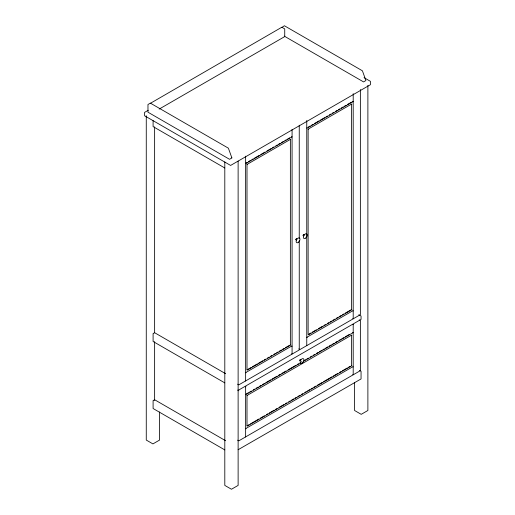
<?xml version="1.0" encoding="UTF-8"?>
<svg xmlns="http://www.w3.org/2000/svg" width="515" height="515" viewBox="0 0 515 515"><rect width="100%" height="100%" fill="white"/><g stroke="black" fill="none" stroke-linecap="round" stroke-linejoin="round"><path stroke-width="0.77" d="M148.204 110.294L144.561 112.399L144.561 115.746L230.611 165.431L370.44 84.698L370.44 81.344L364.041 77.649M159.154 109.096L284.731 36.591L284.731 28.904L281.827 27.231L150.535 103.232M247.007 162.47L245.636 163.261L245.977 163.461L292.076 136.842L291.735 136.649M248.385 161.671L250.451 160.48M251.829 159.689L253.2 158.89M254.577 158.099L259.393 155.318M260.77 154.519L264.897 152.137M266.963 150.947L271.09 148.565M272.467 147.766L273.845 146.975M275.905 145.784L277.282 144.985M278.66 144.194L280.038 143.402M281.409 142.604L283.475 141.413M284.853 140.621L286.231 139.822M287.602 139.031L289.668 137.84M308.131 127.179L310.197 125.988M311.575 125.19L312.953 124.398M314.324 123.6L319.146 120.819M320.517 120.027L324.65 117.645M326.021 116.847L327.398 116.055M329.465 114.864L330.836 114.066M332.214 113.274L333.591 112.482M335.658 111.285L337.029 110.493M338.406 109.701L339.784 108.903M341.162 108.111L343.222 106.92M344.599 106.122L345.977 105.33M347.355 104.532L351.481 102.15M290.37 139.404L290.37 344.838L290.711 345.037L247.342 370.073L247 369.873L247 164.446L290.37 139.404L290.711 139.604M351.488 104.114L351.488 309.547L351.835 309.747L308.466 334.782L308.125 334.583L308.125 129.156L351.488 104.114L351.835 104.313M295.848 239.642L296.331 239.359M303.11 235.445L304.075 234.892M153.097 333.598L154.629 332.716L225.647 373.71M153.097 400.631L154.629 399.743L225.647 440.743M247 369.873L251.127 367.491M252.505 366.693L257.326 363.912M258.704 363.12L262.83 360.732M264.208 359.94L265.586 359.142M267.652 357.951L269.03 357.159M270.407 356.361L271.778 355.569M273.845 354.378L275.222 353.58M276.6 352.788L277.978 351.99M279.355 351.198L281.415 350.007M282.793 349.209L284.171 348.417M285.548 347.619L289.681 345.237M308.813 334.19L310.88 332.999M312.251 332.201L316.384 329.819M318.45 328.622L322.577 326.24M323.954 325.448L325.332 324.65M327.398 323.459L328.776 322.66M330.154 321.869L331.525 321.07M332.902 320.279L334.969 319.088M336.347 318.289L337.724 317.498M339.102 316.699L341.168 315.508M342.539 314.716L343.917 313.918M345.295 313.126L350.805 309.946M299.247 240.608L299.247 349.962L292.417 353.908L292.076 353.708L291.735 353.908L292.076 354.101L245.977 380.72L245.295 380.72L245.636 380.913L245.636 156.161M245.636 380.913L238.805 384.86L237.64 384.19M306.76 120.478L306.76 345.629L299.93 349.569L298.764 348.9M353.2 93.666L353.2 318.817L307.101 345.43L306.419 345.43L306.76 345.629M238.291 390.28L361.054 319.403L361.054 316.055L358.807 314.755M245.977 386.636L245.295 386.636L245.636 386.829M299.827 360.32L300.309 360.043M246.331 393.917L248.417 392.713M249.814 391.909L251.204 391.104M253.29 389.9L254.687 389.095M256.077 388.291L258.17 387.087M259.56 386.282L260.951 385.478M262.341 384.673L264.433 383.469M265.824 382.664L270.697 379.851M272.094 379.046L276.967 376.233M278.358 375.429L280.443 374.225M281.84 373.42L286.018 371.006M288.104 369.802L295.764 365.38M297.155 364.575L298.552 363.77M304.12 360.558L305.511 359.753M306.901 358.949L308.298 358.144M310.384 356.94L311.775 356.135M313.172 355.331L314.562 354.526M316.654 353.322L318.045 352.518M319.435 351.713L321.527 350.509M322.918 349.704L324.308 348.9M325.705 348.095L327.791 346.891M329.182 346.086L331.274 344.876M332.664 344.078L334.055 343.273M335.452 342.469L337.537 341.258M338.934 340.46L340.325 339.655M341.715 338.851L343.808 337.64M345.198 336.842L349.376 334.428M301.146 362.669L245.977 394.522L245.636 394.323M303.071 361.556L353.2 332.613L352.859 332.42M351.488 335.175L351.488 365.541L351.835 365.734L247.342 426.066L247 425.866L247 395.507L351.488 335.175L351.835 335.374M247 425.866L249.093 424.663M250.483 423.858L258.839 419.03M260.236 418.225L264.414 415.811M266.506 414.607L267.897 413.803M269.293 412.998L274.167 410.178M275.564 409.373L276.954 408.575M279.046 407.365L283.92 404.552M285.31 403.747L286.707 402.942M288.799 401.732L290.19 400.934M291.58 400.129L293.672 398.919M295.063 398.114L296.46 397.31M297.85 396.505L299.942 395.301M301.333 394.496L302.73 393.692M304.816 392.488L306.213 391.683M307.603 390.879L309.695 389.668M311.086 388.864L312.483 388.059M313.873 387.254L315.965 386.05M317.356 385.246L322.236 382.433M323.626 381.628L331.988 376.8M333.379 375.995L337.557 373.581M339.649 372.377L341.039 371.573M342.436 370.768L347.31 367.955M348.707 367.15L350.097 366.345M245.636 386.437L245.636 436.907L238.805 440.846L237.64 440.177M353.541 324.534L352.859 324.534L353.2 324.727L353.2 374.804L245.977 436.707L245.295 436.707L245.636 436.907M284.261 36.121L363.596 81.93L365.908 80.527L362.406 70.793L284.389 25.75L282.001 27.327M352.859 101.358L353.2 101.552L307.101 128.171L306.76 127.971M308.125 129.156L308.466 129.349M247 164.446L247.342 164.639M224.804 167.993L153.097 126.593L153.097 120.6M353.2 310.925L352.859 310.732L306.76 337.344L307.101 337.544M359.206 319.918L360.371 320.588L360.371 370.665L353.541 374.605L353.2 374.411M353.2 318.418L353.541 318.618L360.371 314.671L360.371 89.526M352.859 318.618L353.2 318.817M359.496 370.362L361.054 371.257L361.054 378.943L238.123 449.724M353.2 366.918L352.859 366.719L245.636 428.628L245.977 428.821M352.859 374.605L353.2 374.804M292.076 346.215L291.735 346.022L245.636 372.635L245.977 372.834M237.64 390.106L238.805 390.776M247 395.507L247.342 395.7M224.804 382.89L153.097 341.484L153.097 333.997M224.804 449.917L153.097 408.517L153.097 401.024M367.884 85.387L367.884 410.487L361.221 414.337L354.565 410.487L354.565 382.42M303.593 234.608L303.593 235.168M300.309 359.483L300.309 360.597M299.247 125.209L299.247 238.387M296.795 239.237A0.682 0.393 -60 0 0 296.331 238.805L296.331 239.919M292.076 129.368L292.076 353.708M238.123 161.105L238.123 485.407L231.46 489.25L224.804 485.407L224.804 161.91M159.579 411.987L159.579 440.061L152.923 443.904L146.266 440.061L146.266 115.766M154.629 126.864L154.629 332.812M154.629 341.664L154.629 400.387M296.569 239.707A0.682 0.393 -60 0 1 295.861 239.778A0.682 0.393 -60 0 1 296.331 238.805M303.715 235.638A0.682 0.393 -60 0 1 303.11 235.497A0.682 0.393 -60 0 1 303.638 234.589A0.682 0.393 -60 0 1 304.056 235.046M300.554 360.384A0.682 0.393 -60 0 1 299.859 360.494A0.682 0.393 -60 0 1 300.226 359.541A0.682 0.393 -60 0 1 300.792 359.76M301.61 361.556A0.682 0.393 -60 0 1 301.545 361.311M231.879 157.905L229.568 159.309L147.972 112.199L147.972 104.513L150.361 103.129L228.377 148.172L231.879 157.905M298.539 242.192A2.691 1.551 -60 0 0 299.395 238.02A2.691 1.551 -60 0 0 296.209 240.846A2.691 1.551 -60 0 0 298.539 242.192M305.801 238.001A2.691 1.551 -60 0 0 306.657 233.829A2.691 1.551 -60 0 0 303.47 236.655A2.691 1.551 -60 0 0 305.801 238.001M302.517 362.869A2.691 1.551 -60 0 0 303.374 358.704A2.691 1.551 -60 0 0 300.187 361.524A2.691 1.551 -60 0 0 302.517 362.869"/></g></svg>
